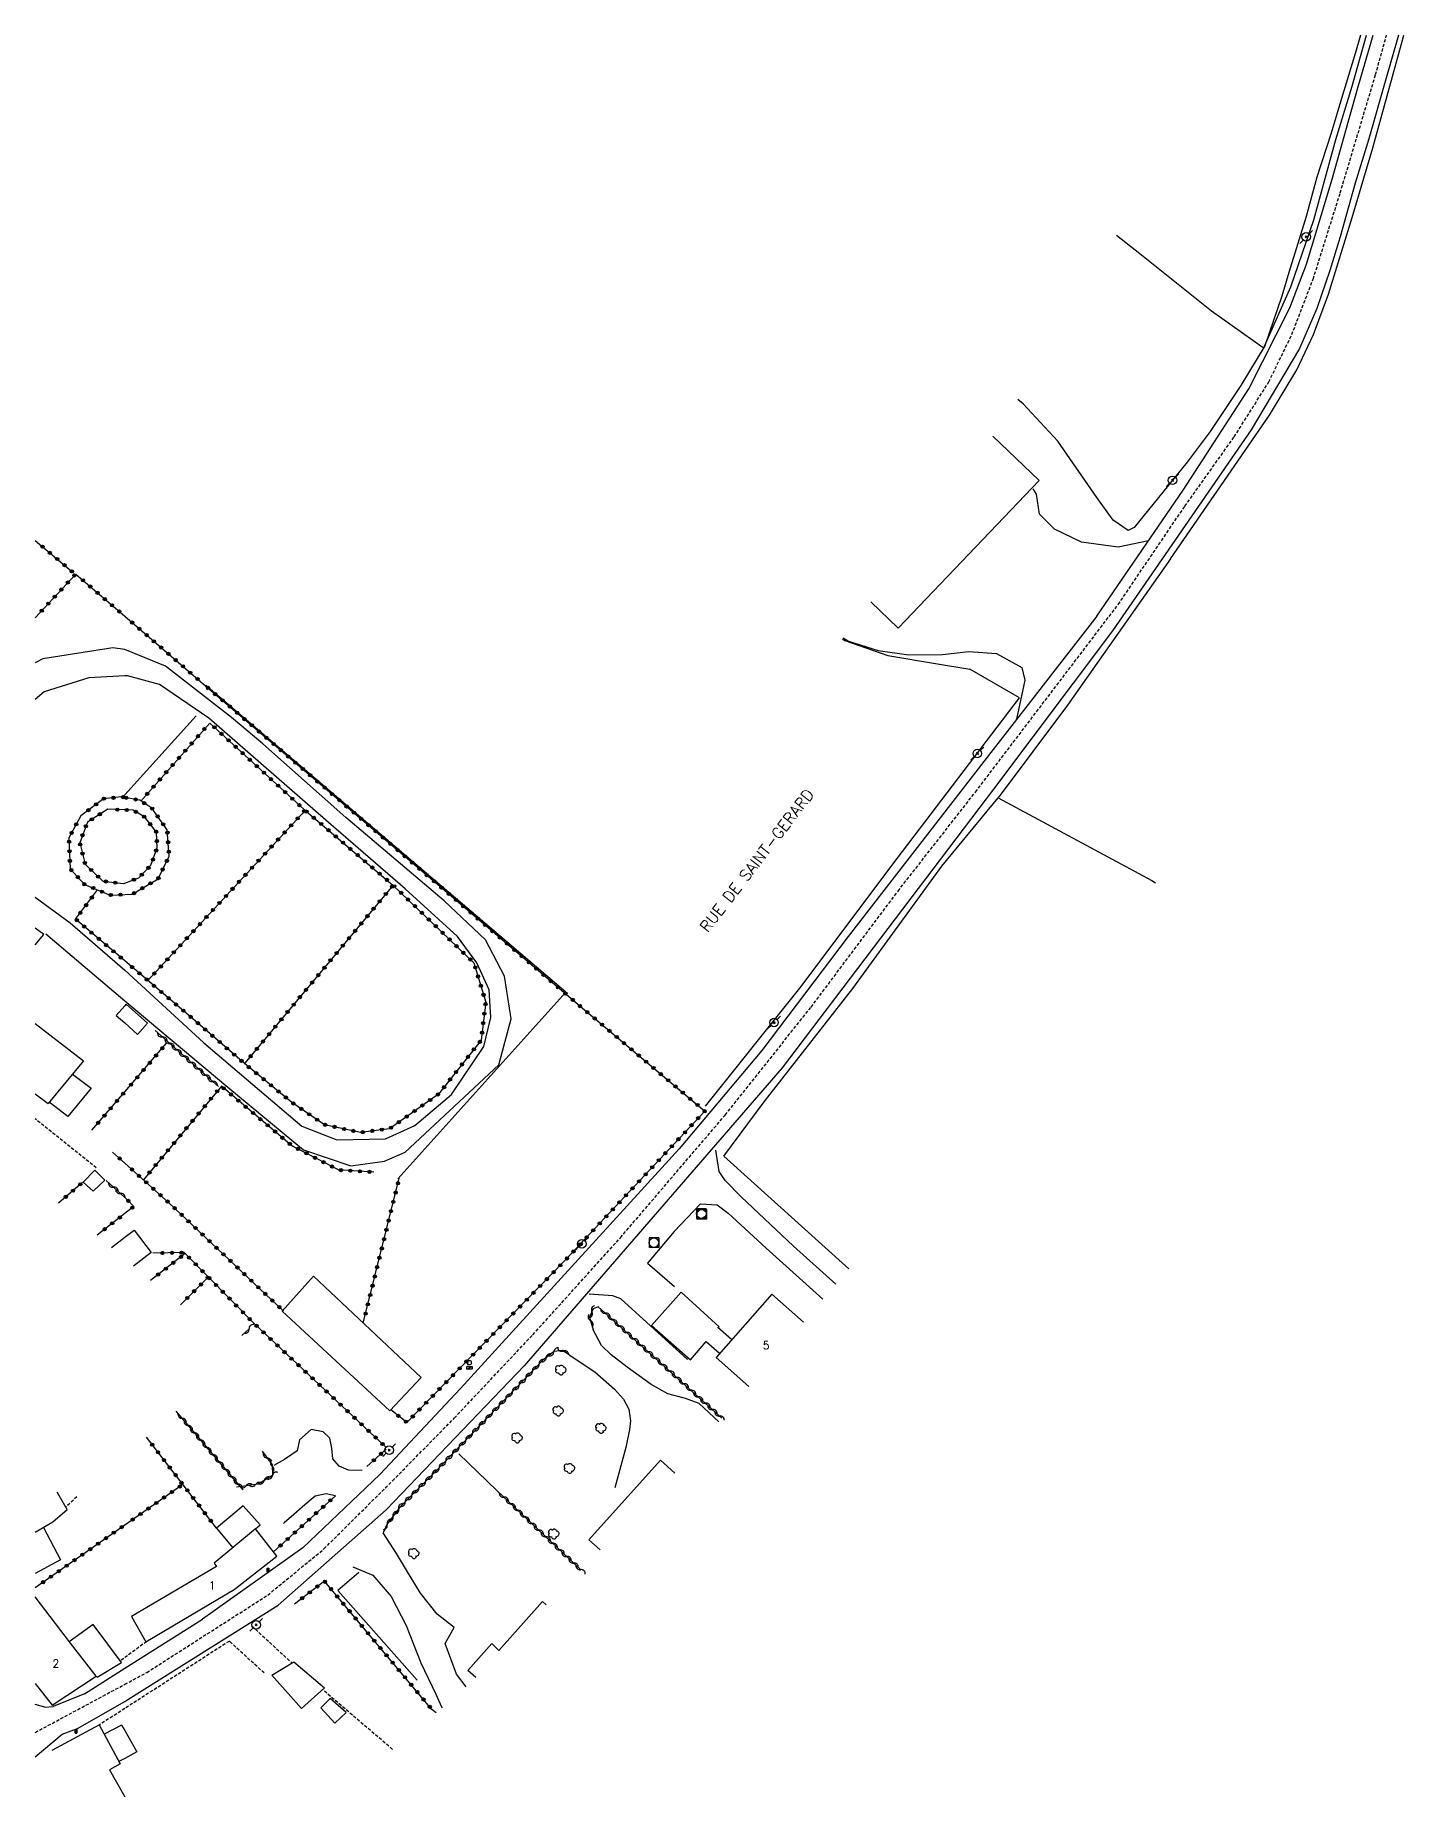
# Model space of a CAD drawing. Header units: millimetres. Extents: x 175000 to 176000, y 112000 to 113000.
# Drawn here: x 175000 to 175213.9, y 112724.8 to 113000 of the extents above; entities that cross this region are included whole.
import ezdxf
from ezdxf.enums import TextEntityAlignment as Align

# ---------------------------------------------------------------- set-up
doc = ezdxf.new("R2010")
doc.units = ezdxf.units.MM
doc.linetypes.add('DASHED', pattern=[0.75, 0.5, -0.25])
doc.layers.get('0').update_dxf_attribs({"linetype": 'CONTINUOUS'})
for name, color, linetype in [('W0001', 6, 'DASHED'), ('W0008', 7, 'CONTINUOUS'), ('W0017', 7, 'CONTINUOUS'), ('W0071', 7, 'CONTINUOUS'), ('W0101', 7, 'CONTINUOUS'), ('W0104', 1, 'CONTINUOUS'), ('W0112', 1, 'DASHED'), ('W0211', 2, 'CONTINUOUS'), ('W0214', 2, 'CONTINUOUS'), ('W0300', 7, 'CONTINUOUS'), ('W0303', 7, 'CONTINUOUS'), ('W0310', 3, 'CONTINUOUS'), ('W0323', 7, 'CONTINUOUS'), ('W0330', 7, 'CONTINUOUS'), ('W0333', 7, 'CONTINUOUS'), ('W0401', 7, 'CONTINUOUS'), ('W0420', 7, 'CONTINUOUS'), ('W0438', 7, 'CONTINUOUS'), ('W0473', 7, 'CONTINUOUS'), ('W0989', 7, 'CONTINUOUS'), ('W0991', 7, 'CONTINUOUS')]:
    doc.layers.add(name, color=color, linetype=linetype)
doc.styles.get("Standard").update_dxf_attribs({"font": 'romans.shx', "width": 0.85})

# ---------------------------------------------------------------- blocks, each defined once
blk = doc.blocks.new('T473')
for p, q in [((-0.166667, 0.166667), (0.166667, -0.166667)), ((-0.166667, -0.166667), (0.166667, 0.166667)), ((0.500001, 0.500001), (1.000002, 1.000002)), ((-1.000002, -1.000002), (-0.500001, -0.500001))]:
    blk.add_line(p, q)
blk.add_ellipse((0, 0), major_axis=(0.471405, 0.471405), ratio=1, start_param=5.4977871438, end_param=11.780972451)
blk = doc.blocks.new('T420')
for p, q in [((0.75, 0.75), (-0.75, 0.75)), ((-0.75, 0.75), (-0.75, -0.75)), ((0.75, 0.75), (0.75, -0.75)), ((0.75, -0.75), (-0.75, -0.75))]:
    blk.add_line(p, q)
blk.add_ellipse((0, 0), major_axis=(-0.53, 0.53), ratio=1, start_param=3.926991, end_param=10.210176)
blk = doc.blocks.new('T438')
for p, q in [((-0.4, 0.2), (0.4, 0.2)), ((-0.4, -0.2), (-0.4, 0.2)), ((0.15, 1.1), (-0.3, 1.1)), ((-0.3, 1.1), (-0.3, 0.5)), ((-0.3, 0.5), (0.15, 0.5)), ((0.3, 0.65), (0.3, 0.95)), ((0.4, 0.2), (0.4, -0.2))]:
    blk.add_line(p, q)
at = {"flags": 128}
for points in [[(-0.4, -0.2), (0.4, 0.2)], [(0.4, -0.2), (-0.4, -0.2)]]:
    blk.add_lwpolyline(points, dxfattribs=at)
for centre, major_axis, start_param, end_param in [((0.15, 0.95), (0.106, -0.106), 0.785398, 2.356194), ((0.15, 0.65), (0.106, 0.106), 3.926991, 5.497787)]:
    blk.add_ellipse(centre, major_axis=major_axis, ratio=1, start_param=start_param, end_param=end_param)
blk = doc.blocks.new('T300')
for p, q in [((-0.8, 0.51), (-0.86, 0.34)), ((-0.86, 0.34), (-0.86, 0.17)), ((-0.86, 0.17), (-0.74, 0.06)), ((-0.69, 0.63), (-0.8, 0.51)), ((-0.8, -0.06), (-0.74, 0.06)), ((-0.74, 0.06), (-0.69, 0.11)), ((-0.57, 0.69), (-0.69, 0.63)), ((-0.46, 0.69), (-0.57, 0.69)), ((-0.29, 0.63), (-0.46, 0.69)), ((-0.29, 0.63), (-0.17, 0.74)), ((-0.23, 0.57), (-0.29, 0.63)), ((-0.17, 0.74), (-0.06, 0.8)), ((-0.06, 0.8), (0.06, 0.8)), ((0.06, 0.8), (0.23, 0.74)), ((0.23, 0.74), (0.34, 0.63)), ((0.34, 0.63), (0.4, 0.51)), ((0.46, 0.46), (0.34, 0.46)), ((0.4, 0.51), (0.4, 0.46)), ((0.57, 0.4), (0.46, 0.46)), ((0.57, 0.4), (0.69, 0.29)), ((0.69, 0.29), (0.74, 0.17)), ((0.74, 0.06), (0.69, -0.17)), ((0.74, 0.17), (0.74, 0.06)), ((-0.8, -0.17), (-0.8, -0.06)), ((-0.8, -0.23), (-0.8, -0.17)), ((-0.74, -0.34), (-0.8, -0.23)), ((-0.69, -0.4), (-0.74, -0.34)), ((-0.51, -0.46), (-0.69, -0.4)), ((-0.4, -0.46), (-0.51, -0.46)), ((-0.4, -0.46), (-0.34, -0.46)), ((-0.34, -0.46), (-0.34, -0.4)), ((-0.34, -0.51), (-0.34, -0.46)), ((-0.29, -0.63), (-0.34, -0.51)), ((-0.17, -0.74), (-0.29, -0.63)), ((-0.06, -0.8), (-0.17, -0.74)), ((0.06, -0.8), (-0.06, -0.8)), ((0.17, -0.74), (0.06, -0.8)), ((0.23, -0.69), (0.17, -0.74)), ((0.29, -0.46), (0.23, -0.46)), ((0.29, -0.63), (0.23, -0.69)), ((0.46, -0.4), (0.29, -0.46)), ((0.34, -0.51), (0.29, -0.63)), ((0.34, -0.51), (0.34, -0.46)), ((0.57, -0.34), (0.46, -0.4)), ((0.63, -0.29), (0.57, -0.34)), ((0.69, -0.17), (0.63, -0.29))]:
    blk.add_line(p, q)
blk = doc.blocks.new('T401')
for p, q in [((-0.3, 0.3), (0, 0.3)), ((-0.3, -0.25), (-0.3, 0.3)), ((-0.3, 0.15), (0, 0.15)), ((-0.3, 0), (0, 0)), ((0, 0.3), (0, -0.25)), ((-0.3, -0.15), (0, -0.15)), ((-0.3, -0.25), (-0.3, -0.3)), ((-0.3, -0.3), (0, -0.3)), ((0, -0.3), (0, -0.25))]:
    blk.add_line(p, q)
blk = doc.blocks.new('t323o')
at = {"color": 0, "linetype": 'Continuous'}
for radius in [0.25, 0.15]:
    blk.add_circle((0, 0), radius, dxfattribs=at)
blk = doc.blocks.new('t310o')
at = {"color": 0, "linetype": 'Continuous'}
for centre, start, end in [((-0.5, 0.38), 216.8699, 323.1304), ((0.5, -0.37), 36.8699, 143.1303)]:
    blk.add_arc(centre, 0.625, start, end, dxfattribs=at)

msp = doc.modelspace()

# ---------------------------------------------------------------- linework, layer by layer
at = {"layer": 'W0001'}
for points in [[(175014, 112742.38), (175017.42, 112744.22), (175036.35, 112756.32), (175045.13, 112763.54), (175055.83, 112774.16), (175065.49, 112783.96), (175077.77, 112796.99), (175091.46, 112812.15), (175107.84, 112831.31), (175121.26, 112848.17), (175134.85, 112866.3), (175146.95, 112881.77), (175169.27, 112911.08), (175179.67, 112926.42), (175187.39, 112937.26), (175192.8, 112945.84), (175196.39, 112953.24), (175199.73, 112961.91), (175203.96, 112975.37), (175209.48, 112993.84), (175211.2, 113000)], [(175000, 112734.86), (175014, 112742.38)]]:
    msp.add_lwpolyline(points, dxfattribs=at)
at = {"layer": 'W0008'}
for points in [[(175165.94, 112909.24), (175179.39, 112928.95), (175189.67, 112944.76), (175196.07, 112957.43), (175198.68, 112964.26), (175202.68, 112977.49), (175206.7, 112991.78), (175209.09, 113000)], [(175213.08, 113000), (175211.1, 112993.15), (175208.43, 112983.84), (175206.29, 112976.87), (175203.95, 112968.48), (175202.36, 112963.27), (175200.31, 112957.31), (175197.58, 112951.04), (175190.02, 112938.37)], [(175190.02, 112938.37), (175168.35, 112906.96), (175149.75, 112882.22), (175116.75, 112838.69), (175076.42, 112792.15), (175054.86, 112769.65), (175037.96, 112754.72)], [(175165.94, 112909.24), (175148.6, 112887.02), (175127.07, 112859.19), (175113.54, 112841.41), (175100.65, 112826.02), (175066.45, 112788.61), (175053.84, 112775.16), (175041.84, 112763.71), (175026.13, 112752.56)], [(175014.45, 112740), (175037.96, 112754.72)], [(175014, 112744.88), (175026.13, 112752.56)], [(175007.68, 112740.88), (175014, 112744.88)], [(175007.68, 112740.88), (175002.81, 112738.89)], [(175006.62, 112735.5), (175014, 112739.7)], [(175014, 112739.7), (175014.45, 112740)], [(175001.48, 112738.82), (175000, 112739.22)], [(175001.48, 112738.82), (175002.81, 112738.89)], [(175000, 112731.04), (175004.2, 112734.6)], [(175004.2, 112734.6), (175006.62, 112735.5)]]:
    msp.add_lwpolyline(points, dxfattribs=at)
at = {"layer": 'W0017'}
for points in [[(175173.97, 112921.01), (175169.25, 112920.01), (175163.5, 112920.83), (175159.29, 112922.82), (175156.98, 112925.17), (175156.49, 112928.3), (175155.99, 112929.14)], [(175126.27, 112905.85), (175127.11, 112905.33), (175131.75, 112903.86), (175136.53, 112903.21), (175141.79, 112903.28), (175145.9, 112903.71), (175150.26, 112903.39), (175154.22, 112901.21), (175154.69, 112899.25), (175153.37, 112893.13)], [(175125.11, 112804.88), (175118.53, 112810.85), (175110.31, 112818.51), (175107.82, 112821.06), (175106.9, 112822.51), (175106.38, 112825.81)], [(175104, 112817.45), (175106.6, 112817.27), (175108.28, 112815.97), (175114.25, 112810.52), (175123.12, 112802.53)], [(175095.71, 112808.17), (175099.91, 112804.53)], [(175101.95, 112793.12), (175091.55, 112802.62), (175090.25, 112803.09), (175086.59, 112803.34)], [(175106.84, 112783.38), (175103.79, 112786.26), (175101.65, 112787.02), (175098.88, 112787.74), (175096.27, 112789.22), (175092.52, 112791.9), (175090.02, 112793.87), (175088.53, 112795.32), (175087.2, 112797.75)], [(175083.46, 112793.87), (175087.46, 112791.17), (175090.52, 112788.47), (175091.95, 112786.9), (175092.76, 112785.37), (175093.04, 112783.56), (175092.9, 112782.18), (175092.3, 112779.4), (175090.6, 112773.06)], [(175051.1, 112775.78), (175048.96, 112775.83), (175047.5, 112776.46), (175046.51, 112777.59), (175046.35, 112779.26), (175046.07, 112780.83), (175044.98, 112781.81), (175043.15, 112782.19), (175041.33, 112780.59), (175040.96, 112778.83), (175038.98, 112777.48), (175037.31, 112776.57)], [(175046.91, 112771.84), (175045.48, 112772.15), (175043.77, 112771.79), (175042.12, 112770.44), (175039.99, 112768.52), (175038.94, 112767.66), (175038.8, 112767.5)], [(175065.5, 112751.27), (175062.82, 112753.36), (175060.19, 112756.6), (175058.19, 112759.97), (175056.48, 112762.83), (175054.4, 112766.02)], [(175049.62, 112760.73), (175052.78, 112759.42), (175055.63, 112756.1), (175057.96, 112751.57), (175060.26, 112745.71), (175062.62, 112740.86), (175063.5, 112738.84), (175063.6, 112738.7)], [(175067.37, 112741.96), (175065.82, 112743.95), (175064.05, 112748.75), (175064.32, 112749.24), (175065.5, 112751.27)]]:
    msp.add_lwpolyline(points, dxfattribs=at)
at = {"layer": 'W0071'}
for points in [[(175014, 112904.02), (175012.11, 112904.32), (175001.17, 112902.59), (175000, 112901.95)], [(175030.66, 112893.43), (175020.34, 112901.42), (175014, 112904.02)], [(175014, 112899.95), (175008.37, 112899.63), (175001.41, 112897.45), (175000, 112896.22)], [(175027.11, 112893.29), (175019.4, 112898.55), (175014.4, 112899.91), (175014, 112899.95)], [(175014, 112849.17), (175030.12, 112835.65), (175041.93, 112825.89), (175049.31, 112823.4), (175054.61, 112824.11), (175057.82, 112825.53), (175072.47, 112839.17), (175074.39, 112846.35), (175073.35, 112852.99), (175070.37, 112858.68), (175063.92, 112864.75), (175048.55, 112877.77), (175035.58, 112889.29), (175030.66, 112893.43)], [(175014, 112853.92), (175026.34, 112842.57), (175041.67, 112829.57), (175047.12, 112827.42), (175054.74, 112827.61), (175059.34, 112829.69), (175065.06, 112834.53), (175070.12, 112842.01), (175071.2, 112846.55), (175070.93, 112850.88), (175069.04, 112855.1), (175065.99, 112859.21), (175057.81, 112866.64), (175045.83, 112877.01), (175027.11, 112893.29)], [(175000, 112865.35), (175005.48, 112861.36), (175014, 112853.92)], [(175001.67, 112859.62), (175014, 112849.17)]]:
    msp.add_lwpolyline(points, dxfattribs=at)
at = {"layer": 'W0101'}
for points in [[(175000, 112845.63), (175007.55, 112839.8), (175002, 112833.1)], [(175000, 112834.63), (175002, 112833.1)], [(175115.11, 112803.35), (175106.41, 112793.46), (175111.54, 112788.91)], [(175120.06, 112798.93), (175115.11, 112803.35)], [(175088.27, 112763.38), (175086.53, 112764.94), (175097.72, 112777.38), (175099.97, 112775.36)], [(175000, 112766.13), (175002.75, 112767.75), (175004.99, 112769.69), (175003.44, 112772.38)], [(175037.75, 112762.42), (175034.41, 112766.66), (175027.95, 112761.28), (175028.31, 112760.76), (175015.06, 112752.97), (175017.27, 112749.02)], [(175017.27, 112749.02), (175031.1, 112757.18), (175037.75, 112762.42)], [(175009.55, 112743.66), (175005.49, 112748.82), (175000, 112756.05)], [(175068.84, 112743.46), (175067.62, 112744.53), (175071.39, 112748.75), (175072.48, 112747.64), (175079.27, 112755.32), (175079.87, 112754.77)], [(175000, 112742.49), (175002.64, 112739.1), (175009.55, 112743.66)], [(175002.66, 112732.09), (175010.02, 112736.04), (175013.28, 112729.97), (175011.63, 112729.02), (175014, 112724.81)]]:
    msp.add_lwpolyline(points, dxfattribs=at)
at = {"layer": 'W0104'}
for points in [[(175134.88, 112907.39), (175156.9, 112930.45), (175149.66, 112937.37)], [(175130.58, 112911.49), (175134.88, 112907.39)], [(175000, 112857.89), (175001.36, 112859.5), (175000, 112860.52)], [(175014, 112848.37), (175012.67, 112846.88), (175014, 112845.7)], [(175017.56, 112845.65), (175014.23, 112848.63), (175014, 112848.37)], [(175014, 112845.7), (175016.01, 112843.91), (175017.56, 112845.65)], [(175005.82, 112837.72), (175008.77, 112835.5), (175005.09, 112831.08), (175002.18, 112833.33)], [(175011.9, 112810.62), (175014, 112812.23)], [(175014, 112812.23), (175015.46, 112813.35), (175018.14, 112809.86)], [(175018.14, 112809.86), (175015.36, 112807.72)], [(175108.84, 112796.23), (175106.69, 112798.11), (175106.89, 112798.24), (175100.94, 112803.63), (175096.32, 112798.45), (175102.39, 112793.08), (175104.85, 112795.92), (175104.86, 112795.92), (175106.96, 112794.09)], [(175034.41, 112766.66), (175035.16, 112767.27), (175032.51, 112770.27), (175028.32, 112766.78), (175030.87, 112763.72)], [(175001.27, 112766.88), (175003.93, 112761.83), (175000, 112759.7)], [(175009.55, 112743.66), (175009.7, 112743.48), (175013.49, 112745.77), (175009.06, 112751.73), (175005.33, 112749.04)], [(175013.51, 112736.01), (175010.8, 112734.6)], [(175013.51, 112736.01), (175014, 112735.15)], [(175014, 112735.15), (175015.9, 112731.83), (175014, 112730.8)], [(175014, 112730.8), (175013.09, 112730.31)]]:
    msp.add_lwpolyline(points, dxfattribs=at)
for points in [[(175009.32, 112822.68), (175007.48, 112820.83), (175009.05, 112819.43), (175010.9, 112821.14)], [(175055.44, 112785.1), (175038.6, 112800.68), (175043.48, 112806.13), (175060.34, 112790.31)], [(175040.41, 112745.9), (175045.21, 112741.81), (175041.61, 112738.6), (175037, 112743.83)], [(175048.6, 112737.97), (175046.1, 112740.16), (175044.64, 112738.68), (175046.82, 112736.32)]]:
    msp.add_lwpolyline(points, close=True, dxfattribs=at)
at = {"layer": 'W0112'}
for points in [[(175009.54, 112823.05), (175000, 112830.71)], [(175006.51, 112771.69), (175004.79, 112770.04)], [(175033.87, 112751.49), (175040.11, 112745.72)], [(175035.77, 112744.15), (175030.34, 112749.12), (175014, 112738.6)], [(175014, 112746.6), (175017.27, 112749.02)], [(175013.45, 112746.19), (175014, 112746.6)], [(175055.84, 112732.22), (175044.91, 112741.54)], [(175014, 112738.6), (175010.02, 112736.04)]]:
    msp.add_lwpolyline(points, dxfattribs=at)
at = {"layer": 'W0211'}
msp.add_lwpolyline([(175192.14, 112951.45), (175196.24, 112960.72), (175199.83, 112971.18), (175203.25, 112983.69), (175205.8, 112992.02), (175208.08, 113000)], dxfattribs=at)
at = {"layer": 'W0214'}
msp.add_lwpolyline([(175207.14, 113000), (175206.36, 112997.29), (175204.14, 112990.11), (175202.56, 112984.72), (175200.28, 112977.84), (175198.61, 112971.69), (175197.33, 112967.47), (175195.93, 112962.95), (175194.85, 112959.24), (175192.16, 112951.49)], dxfattribs=at)
at = {"layer": 'W0300'}
for points in [[(175082.93, 112850.49), (175026.68, 112898.41)], [(175025.14, 112893.68), (175014, 112881.32)], [(175014, 112881.32), (175013.7, 112881)], [(175056.67, 112821.32), (175082.93, 112850.49)], [(175050.56, 112759.86), (175047.28, 112757.05), (175059.68, 112743.04)]]:
    msp.add_lwpolyline(points, dxfattribs=at)
at = {"layer": 'W0303'}
msp.add_lwpolyline([(175072.15, 112772.65), (175066.23, 112778.4)], dxfattribs=at)
at = {"layer": 'W0310'}
for points in [[(175028.63, 112835.79), (175018.75, 112844.5)], [(175011.1, 112821.06), (175014, 112818.43)], [(175014, 112818.43), (175014.79, 112817.71)], [(175088, 112801.35), (175087.18, 112801.04), (175086.64, 112799.72), (175087.2, 112797.75)], [(175088, 112801.35), (175107.33, 112783.95)], [(175033.44, 112797.93), (175032.31, 112796.89)], [(175083.46, 112793.87), (175082.4, 112794.51), (175081.12, 112794.36), (175079.35, 112793.02), (175062.58, 112775.65), (175057, 112770.07), (175054.97, 112767.33), (175054.4, 112766.02)], [(175021.98, 112785.07), (175032.46, 112772.77)], [(175035.46, 112778.81), (175037.02, 112776.66), (175037.11, 112775.01), (175034.82, 112773.66), (175031.47, 112773.19)], [(175085.25, 112760.28), (175072.15, 112772.65)]]:
    msp.add_lwpolyline(points, dxfattribs=at)
at = {"layer": 'W0323'}
for points in [[(175000, 112921.08), (175005.98, 112916.02)], [(175000, 112909), (175006.33, 112915.83)], [(175006.33, 112915.83), (175014, 112909.23)], [(175014, 112909.23), (175026.27, 112898.67)], [(175026.27, 112898.67), (175085.17, 112848.31), (175104.64, 112831.92), (175082.74, 112808.51), (175058.08, 112783.28), (175055.58, 112785.25)], [(175027.27, 112892.55), (175042.05, 112879.02), (175055.9, 112867.24), (175068.57, 112855.09), (175070.41, 112848.96), (175069.7, 112843.01), (175063.05, 112834.59), (175055.38, 112829.18), (175050.83, 112828.59), (175045.2, 112829.8), (175040.13, 112833.27), (175032.72, 112839.35), (175024.65, 112846.33), (175014, 112855.38)], [(175027.27, 112892.55), (175016.52, 112880.36)], [(175014, 112880.92), (175013.48, 112881.02), (175010.69, 112880.72), (175007.12, 112878.04)], [(175014, 112865.76), (175015.17, 112865.8), (175019.2, 112868.2), (175020.93, 112871.75), (175020.63, 112875.85), (175018.23, 112879.26), (175016.34, 112880.48), (175014, 112880.92)], [(175007.12, 112878.04), (175005.28, 112874.62), (175005.46, 112869.77), (175007.7, 112867.34), (175011.71, 112865.68), (175014, 112865.76)], [(175011.34, 112879.07), (175008.16, 112877.07), (175006.97, 112873.86), (175007.79, 112870.51), (175010.58, 112867.84), (175013.78, 112867.47), (175014, 112867.55)], [(175014, 112878.98), (175011.34, 112879.07)], [(175014, 112867.55), (175016.19, 112868.38), (175018.08, 112870.35), (175019.06, 112873.05), (175018.97, 112875.48), (175017.11, 112877.87), (175015.31, 112878.93), (175014, 112878.98)], [(175042.17, 112878.91), (175017.6, 112852.32)], [(175014, 112855.38), (175006.31, 112861.91), (175009.76, 112866.49)], [(175055.94, 112867.21), (175032.72, 112839.35)], [(175014, 112834.92), (175020.54, 112842.53)], [(175052.9, 112822.39), (175047.4, 112822.73), (175040.12, 112826.51), (175029.09, 112835.8), (175016.9, 112821.2)], [(175008.86, 112828.95), (175014, 112834.92)], [(175012.09, 112825.52), (175014, 112823.8)], [(175014, 112823.8), (175020.89, 112817.62), (175038.82, 112800.68)], [(175007.38, 112820.77), (175003.64, 112817.55)], [(175051.28, 112798.82), (175056.89, 112821.47)], [(175014.43, 112818.04), (175015.4, 112817.01), (175014, 112815.92)], [(175014, 112815.92), (175009.67, 112812.55)], [(175023.44, 112809.66), (175018.03, 112805.47)], [(175054.81, 112779.43), (175034.11, 112798.83), (175023.28, 112809.82), (175018.37, 112809.73)], [(175022.71, 112801.67), (175027.05, 112805.99)], [(175028.32, 112766.78), (175017.37, 112781)], [(175051.81, 112776.38), (175054.87, 112779.11)], [(175023.06, 112773.6), (175014, 112767.26)], [(175037.23, 112763.07), (175046.91, 112771.84)], [(175014, 112767.26), (175000, 112757.47)], [(175062.65, 112737.9), (175062, 112738.46), (175045.19, 112758.49), (175040.53, 112754.92)]]:
    msp.add_lwpolyline(points, dxfattribs=at)
at = {"layer": 'W0330'}
for points in [[(175177.45, 112918.2), (175185.31, 112929.59), (175192.89, 112940.67), (175197.2, 112947.73), (175199.78, 112953.26), (175202.15, 112959.55), (175205.83, 112971.55), (175209.03, 112982.43), (175213.51, 112998.67), (175213.89, 113000)], [(175191.94, 112951.15), (175183.85, 112956.9), (175172.63, 112965.84), (175168.98, 112968.69)], [(175192.15, 112951.5), (175188.42, 112945.26), (175183.62, 112938.09), (175180.06, 112933.28), (175171.73, 112923.11), (175170.84, 112922.62), (175168.48, 112924.24), (175165.9, 112927.78)], [(175165.9, 112927.78), (175159.83, 112936.58), (175154.4, 112942.41), (175153.56, 112943.11)], [(175177.45, 112918.2), (175161.35, 112895.35), (175150.52, 112880.84), (175174.49, 112867.93), (175175.08, 112867.6)], [(175126.17, 112905.72), (175126.52, 112905.47), (175133.27, 112903.1), (175141.01, 112901.82), (175146.07, 112900.98)], [(175104.77, 112832.69), (175119.5, 112851.15), (175134.73, 112871.38), (175153.82, 112896.5), (175146.07, 112900.98)], [(175107.63, 112824.91), (175113.91, 112833.35), (175127.76, 112851.09), (175141.7, 112870.19), (175150.52, 112880.84)], [(175107.63, 112824.91), (175127.17, 112807.29)]]:
    msp.add_lwpolyline(points, dxfattribs=at)
at = {"layer": 'W0333'}
msp.add_lwpolyline([(175104, 112817.45), (175099.85, 112813.12), (175095.71, 112808.17)], dxfattribs=at)

# ---------------------------------------------------------------- block references
at = {"layer": 'W0300'}
for p in [(175082.19, 112791.45), (175081.78, 112785.06), (175075.35, 112780.87), (175088.45, 112782.37), (175083.54, 112776.1), (175081.09, 112765.85), (175059.2, 112762.8)]:
    msp.add_blockref('T300', p, dxfattribs=at)
at = {"layer": 'W0310'}
for p, rotation in [((175019.88, 112843.51), 138.6035981461607), ((175021, 112842.51), 138.6035981461607), ((175022.13, 112841.52), 138.6035981461607), ((175023.25, 112840.53), 138.6035981461607), ((175024.38, 112839.54), 138.6035981461607), ((175025.5, 112838.55), 138.6035981461607), ((175026.63, 112837.55), 138.6035981461607), ((175027.75, 112836.56), 138.6035981461607), ((175012.21, 112820.05), 317.7982487925833), ((175013.32, 112819.04), 317.7982487925833), ((175086.79, 112799.19), 285.8648597173346), ((175087, 112800.6), 247.6395159530158), ((175089.12, 112800.35), 318.0015960756132), ((175090.23, 112799.35), 318.0015960756132), ((175033.41, 112797.9), 222.5974568602972), ((175091.35, 112798.34), 318.0015960756132), ((175092.46, 112797.34), 318.0015960756132), ((175081.04, 112794.31), 217.22165496409), ((175082.5, 112794.45), 148.7827940648629), ((175093.58, 112796.34), 318.0015960756132), ((175094.69, 112795.33), 318.0015960756132), ((175095.81, 112794.33), 318.0015960756132), ((175077.7, 112791.31), 226.0116186379325), ((175078.74, 112792.39), 226.0116186379325), ((175079.85, 112793.4), 217.22165496409), ((175096.92, 112793.32), 318.0015960756132), ((175098.04, 112792.32), 318.0015960756132), ((175099.15, 112791.32), 318.0015960756132), ((175074.57, 112788.07), 226.0116186379325), ((175075.62, 112789.15), 226.0116186379325), ((175076.66, 112790.23), 226.0116186379325), ((175100.27, 112790.31), 318.0015960756132), ((175101.38, 112789.31), 318.0015960756132), ((175102.49, 112788.31), 318.0015960756132), ((175072.49, 112785.91), 226.0116186379325), ((175073.53, 112786.99), 226.0116186379325), ((175103.61, 112787.3), 318.0015960756132), ((175104.72, 112786.3), 318.0015960756132), ((175022.96, 112783.93), 310.4197505716787), ((175023.93, 112782.79), 310.4197505716787), ((175069.36, 112782.68), 226.0116186379325), ((175070.41, 112783.76), 226.0116186379325), ((175071.45, 112784.84), 226.0116186379325), ((175105.84, 112785.3), 318.0015960756132), ((175106.95, 112784.29), 318.0015960756132), ((175024.9, 112781.65), 310.4197505716787), ((175025.87, 112780.5), 310.4197505716787), ((175067.28, 112780.52), 226.0116186379325), ((175068.32, 112781.6), 226.0116186379325), ((175026.85, 112779.36), 310.4197505716787), ((175027.82, 112778.22), 310.4197505716787), ((175028.79, 112777.08), 310.4197505716787), ((175036.25, 112777.72), 305.9145521555924), ((175064.16, 112777.28), 226.0116186379325), ((175065.2, 112778.36), 226.0116186379325), ((175066.24, 112779.44), 226.0116186379325), ((175029.76, 112775.94), 310.4197505716787), ((175030.74, 112774.79), 310.4197505716787), ((175037.07, 112774.99), 210.5631451537909), ((175037.03, 112776.47), 273.1145948487845), ((175062.06, 112775.13), 224.9845827128696), ((175063.11, 112776.2), 226.0116186379325), ((175031.71, 112773.65), 310.4197505716787), ((175032.96, 112773.4), 188.0128451483305), ((175034.44, 112773.61), 188.0128451483305), ((175035.78, 112774.23), 210.5631451537909), ((175058.88, 112771.95), 224.9845827128696), ((175059.94, 112773.01), 224.9845827128696), ((175061, 112774.07), 224.9845827128696), ((175073.25, 112771.62), 136.6395406857719), ((175056.8, 112769.8), 233.4891189956081), ((175057.82, 112770.89), 224.9845827128696), ((175074.34, 112770.59), 136.6395406857719), ((175075.43, 112769.56), 136.6395406857719), ((175055.01, 112767.38), 233.4891189956081), ((175055.9, 112768.59), 233.4891189956081), ((175076.52, 112768.53), 136.6395406857719), ((175077.61, 112767.5), 136.6395406857719), ((175078.7, 112766.47), 136.6395406857719), ((175079.79, 112765.44), 136.6395406857719), ((175080.88, 112764.41), 136.6395406857719), ((175081.97, 112763.38), 136.6395406857719), ((175083.06, 112762.35), 136.6395406857719), ((175084.15, 112761.32), 136.6395406857719), ((175085.24, 112760.29), 136.6395406857719)]:
    msp.add_blockref('t310o', p, dxfattribs=dict(at, rotation=rotation))
at = {"layer": 'W0323'}
for p, rotation in [((175001.15, 112920.11), 319.7946950639701), ((175002.29, 112919.14), 319.7946950639701), ((175003.44, 112918.18), 319.7946950639701), ((175004.58, 112917.21), 319.7946950639701), ((175005.73, 112916.24), 319.7946950639701), ((175006.12, 112915.6), 47.18027510849728), ((175004.08, 112913.4), 47.18027510849728), ((175005.1, 112914.5), 47.18027510849728), ((175007.47, 112914.85), 319.2916873985978), ((175008.6, 112913.87), 319.2916873985978), ((175009.74, 112912.89), 319.2916873985978), ((175001.02, 112910.1), 47.18027510849728), ((175002.04, 112911.2), 47.18027510849728), ((175003.06, 112912.3), 47.18027510849728), ((175010.88, 112911.91), 319.2916873985978), ((175012.01, 112910.94), 319.2916873985978), ((175013.15, 112909.96), 319.2916873985978), ((175015.14, 112908.25), 319.2916873986355), ((175016.27, 112907.27), 319.2916873986355), ((175017.41, 112906.29), 319.2916873986355), ((175018.55, 112905.31), 319.2916873986355), ((175019.69, 112904.34), 319.2916873986355), ((175020.82, 112903.36), 319.2916873986355), ((175021.96, 112902.38), 319.2916873986355), ((175023.1, 112901.4), 319.2916873986355), ((175024.23, 112900.42), 319.2916873986355), ((175025.37, 112899.44), 319.2916873986355), ((175027, 112898.04), 319.4708808934032), ((175028.14, 112897.07), 319.4708808934032), ((175029.28, 112896.1), 319.4708808934032), ((175030.42, 112895.12), 319.4708808934032), ((175031.56, 112894.15), 319.4708808934032), ((175032.7, 112893.17), 319.4708808934032), ((175025.44, 112890.49), 228.5965464999745), ((175026.44, 112891.61), 228.5965464999745), ((175028.01, 112891.88), 317.5218695346065), ((175029.11, 112890.86), 317.5218695346065), ((175033.84, 112892.2), 319.4708808934032), ((175034.98, 112891.22), 319.4708808934032), ((175023.46, 112888.24), 228.5965464999745), ((175024.45, 112889.36), 228.5965464999745), ((175030.22, 112889.85), 317.5218695346065), ((175031.32, 112888.84), 317.5218695346065), ((175032.43, 112887.83), 317.5218695346065), ((175036.12, 112890.25), 319.4708808934032), ((175037.26, 112889.27), 319.4708808934032), ((175038.4, 112888.3), 319.4708808934032), ((175021.48, 112885.99), 228.5965464999745), ((175022.47, 112887.11), 228.5965464999745), ((175033.54, 112886.81), 317.5218695346065), ((175034.64, 112885.8), 317.5218695346065), ((175039.54, 112887.32), 319.4708808934032), ((175040.68, 112886.35), 319.4708808934032), ((175041.82, 112885.37), 319.4708808934032), ((175018.5, 112882.61), 228.5965464999745), ((175019.49, 112883.74), 228.5965464999745), ((175020.48, 112884.86), 228.5965464999745), ((175035.75, 112884.79), 317.5218695346065), ((175036.86, 112883.77), 317.5218695346065), ((175037.96, 112882.76), 317.5218695346065), ((175042.96, 112884.4), 319.4708808934032), ((175044.1, 112883.42), 319.4708808934032), ((175045.24, 112882.45), 319.4708808934032), ((175009.52, 112879.84), 216.8981259579133), ((175010.73, 112880.73), 185.9854446371476), ((175012.22, 112880.88), 185.9854446371476), ((175013.71, 112880.97), 169.3103526528371), ((175014.21, 112880.88), 169.3103526524395), ((175015.69, 112880.6), 169.3103526524395), ((175017.04, 112880.02), 147.1313210665893), ((175017.51, 112881.49), 228.5965464999745), ((175039.07, 112881.75), 317.5218695346065), ((175040.18, 112880.73), 317.5218695346065), ((175041.28, 112879.72), 317.5218695346065), ((175046.38, 112881.47), 319.4708808934032), ((175047.52, 112880.5), 319.4708808934032), ((175048.66, 112879.52), 319.4708808934032), ((175006.41, 112876.72), 241.700242992465), ((175008.32, 112878.94), 216.8981259579133), ((175008.84, 112877.5), 212.1057486571249), ((175010.11, 112878.3), 212.1057486571249), ((175012.84, 112879.02), 178.1249579128086), ((175014.3, 112878.97), 178.1249579132054), ((175015.73, 112878.68), 149.3833158179721), ((175017.03, 112877.92), 149.3833158179721), ((175017.97, 112876.76), 127.9165565499117), ((175018.28, 112879.18), 125.1641398878132), ((175019.14, 112877.96), 125.1641398878132), ((175020.01, 112876.73), 125.1641398878132), ((175041.02, 112877.66), 227.2598398629822), ((175042.03, 112878.76), 227.2598398629822), ((175042.4, 112878.72), 319.6365436504942), ((175043.54, 112877.75), 319.6365436504942), ((175044.69, 112876.78), 319.6365436504942), ((175049.8, 112878.55), 319.4708808934032), ((175050.94, 112877.57), 319.4708808934032), ((175005.3, 112874.01), 272.2062247352014), ((175005.7, 112875.4), 241.700242992465), ((175007.39, 112875.02), 249.5948617346517), ((175007.92, 112876.42), 249.5948617346517), ((175018.89, 112875.58), 127.9165565499117), ((175019.02, 112874.11), 92.07485565680109), ((175020.66, 112875.43), 94.24670480195856), ((175037.96, 112874.36), 227.2598398629822), ((175038.98, 112875.46), 227.2598398629822), ((175040, 112876.56), 227.2598398629822), ((175045.83, 112875.81), 319.6365436504942), ((175046.97, 112874.84), 319.6365436504942), ((175052.08, 112876.6), 319.4708808934032), ((175053.22, 112875.63), 319.4708808934032), ((175054.36, 112874.65), 319.4708808934032), ((175005.36, 112872.51), 272.2062247352014), ((175007.03, 112873.6), 283.847454075797), ((175007.39, 112872.15), 283.847454075797), ((175018.4, 112871.22), 70.19887601752544), ((175018.9, 112872.63), 70.19887601752544), ((175020.77, 112873.93), 94.24670480195856), ((175020.88, 112872.44), 94.24670480195856), ((175035.93, 112872.15), 227.2598398629822), ((175036.94, 112873.25), 227.2598398629822), ((175048.11, 112873.86), 319.6365436504942), ((175049.26, 112872.89), 319.6365436504942), ((175050.4, 112871.92), 319.6365436504942), ((175055.5, 112873.68), 319.4708808934032), ((175056.64, 112872.7), 319.4708808934032), ((175057.78, 112871.73), 319.4708808934032), ((175005.42, 112871.01), 272.2062247352014), ((175005.64, 112869.58), 312.6524212754647), ((175006.66, 112868.48), 312.6524212754647), ((175007.75, 112870.69), 283.847454075797), ((175008.74, 112869.6), 316.3234294612921), ((175009.83, 112868.56), 316.3234294612921), ((175016.65, 112868.86), 46.11340827627667), ((175017.69, 112869.94), 46.11340827627667), ((175019.92, 112869.68), 63.95286266661408), ((175020.58, 112871.02), 63.95286266661408), ((175032.87, 112868.85), 227.2598398629822), ((175033.89, 112869.95), 227.2598398629822), ((175034.91, 112871.05), 227.2598398629822), ((175051.54, 112870.95), 319.6365436504942), ((175052.69, 112869.98), 319.6365436504942), ((175053.83, 112869.01), 319.6365436504942), ((175058.92, 112870.75), 319.4708808934032), ((175060.06, 112869.78), 319.4708808934032), ((175061.2, 112868.8), 319.4708808934032), ((175007.67, 112867.37), 312.6524212754647), ((175009.05, 112866.78), 337.4399448497989), ((175010.43, 112866.21), 337.4399448497989), ((175011.03, 112867.79), 353.3609038238031), ((175012.52, 112867.62), 353.3609038238031), ((175015.4, 112868.08), 20.71487428578578), ((175015.45, 112865.97), 30.70169343073319), ((175016.74, 112866.74), 30.70169343073319), ((175018.03, 112867.5), 30.70169343073319), ((175019.26, 112868.33), 63.95286266661408), ((175030.84, 112866.64), 227.2598398629822), ((175031.85, 112867.75), 227.2598398629822), ((175054.8, 112865.85), 230.1974625491882), ((175054.97, 112868.04), 319.6365436504942), ((175055.76, 112867), 230.1974625491882), ((175056.1, 112867.05), 316.1677268052786), ((175057.19, 112866.01), 316.1677268052786), ((175062.34, 112867.83), 319.4708808934032), ((175063.49, 112866.85), 319.4708808934032), ((175064.63, 112865.88), 319.4708808934032), ((175007.05, 112862.9), 52.95617034298973), ((175007.95, 112864.09), 52.95617034298973), ((175008.86, 112865.29), 52.95617034298973), ((175011.83, 112865.68), 2.123551965171682), ((175013.33, 112865.73), 2.123551965171682), ((175027.78, 112863.34), 227.2598398629822), ((175028.8, 112864.44), 227.2598398629822), ((175029.82, 112865.54), 227.2598398629822), ((175052.88, 112863.55), 230.1974625491882), ((175053.84, 112864.7), 230.1974625491882), ((175058.27, 112864.97), 316.1677268052786), ((175059.35, 112863.94), 316.1677268052786), ((175060.43, 112862.9), 316.1677268052786), ((175065.77, 112864.9), 319.4708808934032), ((175066.91, 112863.93), 319.4708808934032), ((175068.05, 112862.95), 319.4708808934032), ((175006.51, 112861.74), 139.6677485604285), ((175007.65, 112860.77), 139.6677485604285), ((175025.75, 112861.14), 227.2598398629822), ((175026.76, 112862.24), 227.2598398629822), ((175050.96, 112861.24), 230.1974625491882), ((175051.92, 112862.39), 230.1974625491882), ((175061.51, 112861.86), 316.1677268052786), ((175062.6, 112860.82), 316.1677268052786), ((175069.19, 112861.98), 319.4708808934032), ((175070.33, 112861), 319.4708808934032), ((175008.8, 112859.8), 139.6677485604285), ((175009.94, 112858.83), 139.6677485604285), ((175011.09, 112857.86), 139.6677485604285), ((175022.69, 112857.83), 227.2598398629822), ((175023.71, 112858.93), 227.2598398629822), ((175024.73, 112860.03), 227.2598398629822), ((175048.08, 112857.78), 230.1974625491882), ((175049.04, 112858.94), 230.1974625491882), ((175050, 112860.09), 230.1974625491882), ((175063.68, 112859.78), 316.1677268052786), ((175064.76, 112858.74), 316.1677268052786), ((175065.84, 112857.7), 316.1677268052786), ((175071.47, 112860.03), 319.4708808934032), ((175072.61, 112859.05), 319.4708808934032), ((175073.75, 112858.08), 319.4708808934032), ((175012.23, 112856.88), 139.6677485604285), ((175013.37, 112855.91), 139.6677485604285), ((175020.66, 112855.63), 227.2598398629822), ((175021.67, 112856.73), 227.2598398629822), ((175046.16, 112855.48), 230.1974625491882), ((175047.12, 112856.63), 230.1974625491882), ((175066.92, 112856.66), 316.1677268052786), ((175068.01, 112855.62), 316.1677268052786), ((175074.89, 112857.11), 319.4708808934032), ((175076.03, 112856.13), 319.4708808934032), ((175077.17, 112855.16), 319.4708808934032), ((175015.14, 112854.41), 139.6677485603824), ((175016.29, 112853.44), 139.6677485603824), ((175017.43, 112852.47), 139.6677485603824), ((175018.62, 112853.42), 227.2598398629822), ((175019.64, 112854.53), 227.2598398629822), ((175043.28, 112852.02), 230.1974625491882), ((175044.24, 112853.17), 230.1974625491882), ((175045.2, 112854.33), 230.1974625491882), ((175068.78, 112854.39), 286.7138421031918), ((175069.21, 112852.96), 286.7138421031918), ((175078.31, 112854.18), 319.4708808934032), ((175079.45, 112853.21), 319.4708808934032), ((175080.59, 112852.23), 319.4708808934032), ((175018.57, 112851.5), 139.6677485603824), ((175019.72, 112850.53), 139.6677485603824), ((175020.86, 112849.56), 139.6677485603824), ((175041.36, 112849.72), 230.1974625491882), ((175042.32, 112850.87), 230.1974625491882), ((175069.64, 112851.52), 286.7138421031918), ((175070.07, 112850.08), 286.7138421031918), ((175081.73, 112851.26), 319.4708808934032), ((175082.87, 112850.28), 319.4708808934032), ((175084.01, 112849.31), 319.4708808934032), ((175022, 112848.58), 139.6677485603824), ((175023.15, 112847.61), 139.6677485603824), ((175024.29, 112846.64), 139.6677485603824), ((175039.44, 112847.41), 230.1974625491882), ((175040.4, 112848.56), 230.1974625491882), ((175070.19, 112847.15), 263.2114771122365), ((175070.37, 112848.64), 263.2114771122365), ((175085.15, 112848.33), 319.4708808934032), ((175086.29, 112847.37), 319.9154063284602), ((175087.44, 112846.4), 319.9154063284602), ((175025.43, 112845.66), 139.0742535085371), ((175026.56, 112844.68), 139.0742535085371), ((175027.69, 112843.7), 139.0742535085371), ((175036.56, 112843.95), 230.1974625491882), ((175037.52, 112845.11), 230.1974625491882), ((175038.48, 112846.26), 230.1974625491882), ((175069.84, 112844.17), 263.2114771122365), ((175070.01, 112845.66), 263.2114771122365), ((175088.59, 112845.43), 319.9154063284602), ((175089.74, 112844.47), 319.9154063284602), ((175019.87, 112841.75), 49.32619753473919), ((175028.83, 112842.72), 139.0742535085371), ((175029.96, 112841.73), 139.0742535085371), ((175034.64, 112841.65), 230.1974625491882), ((175035.6, 112842.8), 230.1974625491882), ((175068.56, 112841.57), 231.7082913224672), ((175069.49, 112842.75), 231.7082913224672), ((175090.89, 112843.5), 319.9154063284602), ((175092.03, 112842.54), 319.9154063284602), ((175093.18, 112841.57), 319.9154063284602), ((175016.93, 112838.34), 49.32619753473919), ((175017.91, 112839.47), 49.32619753473919), ((175018.89, 112840.61), 49.32619753473919), ((175031.09, 112840.75), 139.0742535085371), ((175032.23, 112839.77), 139.0742535085371), ((175033.38, 112838.8), 140.6550870275576), ((175033.68, 112840.5), 230.1974625491882), ((175066.7, 112839.22), 231.7082913224672), ((175067.63, 112840.39), 231.7082913224672), ((175094.33, 112840.61), 319.9154063284602), ((175095.48, 112839.64), 319.9154063284602), ((175096.62, 112838.67), 319.9154063284602), ((175014.98, 112836.06), 49.32619753473919), ((175015.96, 112837.2), 49.32619753473919), ((175029.46, 112835.49), 139.8942939463072), ((175034.54, 112837.85), 140.6550870275576), ((175035.7, 112836.9), 140.6550870275576), ((175036.86, 112835.95), 140.6550870275576), ((175063.91, 112835.68), 231.7082913224672), ((175064.84, 112836.86), 231.7082913224672), ((175065.77, 112838.04), 231.7082913224672), ((175097.77, 112837.71), 319.9154063284602), ((175098.92, 112836.74), 319.9154063284602), ((175100.07, 112835.78), 319.9154063284602), ((175012.78, 112833.5), 49.32619753469491), ((175013.75, 112834.64), 49.32619753469491), ((175026.51, 112832.71), 230.1589495003581), ((175027.47, 112833.86), 230.1589495003581), ((175028.44, 112835.02), 230.1589495003581), ((175030.6, 112834.53), 139.8942939463072), ((175031.75, 112833.56), 139.8942939463072), ((175038.02, 112835), 140.6550870275576), ((175039.18, 112834.05), 140.6550870275576), ((175040.35, 112833.12), 145.6787990764412), ((175060.51, 112832.8), 215.1935396952601), ((175061.74, 112833.67), 215.1935396952601), ((175062.96, 112834.53), 215.1935396952601), ((175101.21, 112834.81), 319.9154063284602), ((175102.36, 112833.84), 319.9154063284602), ((175103.51, 112832.88), 319.9154063284602), ((175009.84, 112830.08), 49.32619753469491), ((175010.82, 112831.22), 49.32619753469491), ((175011.8, 112832.36), 49.32619753469491), ((175024.59, 112830.41), 230.1589495003581), ((175025.55, 112831.56), 230.1589495003581), ((175032.9, 112832.59), 139.8942939463072), ((175034.05, 112831.63), 139.8942939463072), ((175035.19, 112830.66), 139.8942939463072), ((175041.59, 112832.27), 145.6787990764412), ((175042.83, 112831.43), 145.6787990764412), ((175044.07, 112830.58), 145.6787990764412), ((175056.83, 112830.21), 215.1935396952601), ((175058.06, 112831.07), 215.1935396952601), ((175059.29, 112831.94), 215.1935396952601), ((175103.61, 112830.82), 226.9057007988582), ((175104.63, 112831.91), 226.9057007988582), ((175022.67, 112828.11), 230.1589495003581), ((175023.63, 112829.26), 230.1589495003581), ((175036.34, 112829.7), 139.8942939463072), ((175037.49, 112828.73), 139.8942939463072), ((175038.63, 112827.76), 139.8942939463072), ((175045.32, 112829.78), 167.8113667981021), ((175046.79, 112829.46), 167.8113667981021), ((175048.26, 112829.14), 167.8113667981021), ((175049.72, 112828.83), 167.8113667981021), ((175051.19, 112828.64), 187.4561484731961), ((175052.68, 112828.83), 187.4561484731961), ((175054.17, 112829.03), 187.4561484731961), ((175055.61, 112829.34), 215.1935396952601), ((175100.53, 112827.53), 226.9057007988582), ((175101.56, 112828.62), 226.9057007988582), ((175102.58, 112829.72), 226.9057007988582), ((175013.2, 112824.52), 318.063553852323), ((175019.79, 112824.65), 230.1589495003581), ((175020.75, 112825.8), 230.1589495003581), ((175021.71, 112826.95), 230.1589495003581), ((175039.78, 112826.8), 139.8942939463072), ((175041.06, 112826.02), 152.5917357619068), ((175042.39, 112825.33), 152.5917357619068), ((175043.72, 112824.64), 152.5917357619068), ((175098.48, 112825.34), 226.9057007988582), ((175099.51, 112826.43), 226.9057007988582), ((175015.12, 112822.8), 318.0635538522124), ((175016.23, 112821.8), 318.0635538522124), ((175017.86, 112822.35), 230.1589495003581), ((175018.83, 112823.5), 230.1589495003581), ((175045.05, 112823.95), 152.5917357619068), ((175046.39, 112823.26), 152.5917357619068), ((175047.76, 112822.71), 176.4171730383165), ((175049.25, 112822.62), 176.4171730383165), ((175050.75, 112822.52), 176.4171730383165), ((175052.25, 112822.43), 176.4171730383165), ((175095.41, 112822.05), 226.9057007988582), ((175096.43, 112823.15), 226.9057007988582), ((175097.46, 112824.24), 226.9057007988582), ((175005.91, 112819.5), 220.7168900307962), ((175007.05, 112820.48), 220.7168900307962), ((175017.35, 112820.8), 318.0635538522124), ((175018.46, 112819.79), 318.0635538522124), ((175056.33, 112819.2), 76.06559494283717), ((175056.69, 112820.66), 76.06559494283717), ((175093.36, 112819.86), 226.9057007988582), ((175094.38, 112820.96), 226.9057007988582), ((175004.77, 112818.52), 220.7168900307962), ((175014.56, 112817.9), 313.5901925764395), ((175015.18, 112816.84), 217.8950396284213), ((175019.58, 112818.79), 318.0635538522124), ((175020.69, 112817.79), 318.0635538522124), ((175021.79, 112816.76), 316.6281323291703), ((175055.61, 112816.29), 76.06559494283717), ((175055.97, 112817.75), 76.06559494283717), ((175090.28, 112816.58), 226.9057007988582), ((175091.31, 112817.67), 226.9057007988582), ((175092.33, 112818.77), 226.9057007988582), ((175010.85, 112813.47), 217.895039628226), ((175012.04, 112814.39), 217.895039628226), ((175013.22, 112815.32), 217.895039628226), ((175022.88, 112815.73), 316.6281323291703), ((175023.97, 112814.7), 316.6281323291703), ((175025.06, 112813.67), 316.6281323291703), ((175055.25, 112814.83), 76.06559494283717), ((175088.23, 112814.39), 226.9057007988582), ((175089.26, 112815.48), 226.9057007988582), ((175026.15, 112812.64), 316.6281323291703), ((175027.24, 112811.61), 316.6281323291703), ((175054.53, 112811.92), 76.06559494283717), ((175054.89, 112813.38), 76.06559494283717), ((175085.16, 112811.1), 226.9057007988582), ((175086.18, 112812.19), 226.9057007988582), ((175087.21, 112813.29), 226.9057007988582), ((175019.87, 112809.76), 181.026361822928), ((175021.37, 112809.78), 181.026361822928), ((175021.59, 112808.23), 217.7643091975752), ((175022.78, 112809.15), 217.7643091975752), ((175022.87, 112809.81), 181.026361822928), ((175024.04, 112809.04), 134.6009888345876), ((175025.09, 112807.98), 134.6009888345876), ((175028.33, 112810.58), 316.6281323291703), ((175029.42, 112809.55), 316.6281323291703), ((175030.51, 112808.52), 316.6281323291703), ((175053.8, 112809.01), 76.06559494283717), ((175054.17, 112810.47), 76.06559494283717), ((175083.11, 112808.91), 226.9057007988582), ((175084.13, 112810), 226.9057007988582), ((175019.22, 112806.39), 217.7643091975752), ((175020.41, 112807.31), 217.7643091975752), ((175026.15, 112806.91), 134.6009888345876), ((175026.96, 112805.91), 44.86494259412601), ((175027.2, 112805.84), 134.6009888345876), ((175031.6, 112807.49), 316.6281323291703), ((175032.69, 112806.46), 316.6281323291703), ((175033.78, 112805.43), 316.6281323291703), ((175053.08, 112806.1), 76.06559494283717), ((175053.44, 112807.56), 76.06559494283717), ((175079.97, 112805.68), 225.6604970995782), ((175081.02, 112806.75), 225.6604970995782), ((175082.07, 112807.83), 225.6604970995782), ((175023.77, 112802.73), 44.86494259412601), ((175024.83, 112803.79), 44.86494259412601), ((175025.9, 112804.85), 44.86494259412601), ((175028.25, 112804.77), 134.6009888345876), ((175029.31, 112803.7), 134.6009888345876), ((175030.36, 112802.64), 134.6009888345876), ((175034.87, 112804.4), 316.6281323291703), ((175035.96, 112803.37), 316.6281323291703), ((175052.36, 112803.19), 76.06559494283717), ((175052.72, 112804.64), 76.06559494283717), ((175076.83, 112802.46), 225.6604970995782), ((175077.88, 112803.54), 225.6604970995782), ((175078.92, 112804.61), 225.6604970995782), ((175031.41, 112801.57), 134.6009888345876), ((175032.47, 112800.5), 134.6009888345876), ((175037.05, 112802.34), 316.6281323291703), ((175038.15, 112801.31), 316.6281323291703), ((175051.64, 112800.28), 76.06559494283717), ((175052, 112801.73), 76.06559494283717), ((175074.73, 112800.32), 225.6604970995782), ((175075.78, 112801.39), 225.6604970995782), ((175033.52, 112799.43), 134.6009888345876), ((175034.59, 112798.38), 136.851386359995), ((175035.69, 112797.36), 136.851386359995), ((175071.59, 112797.1), 225.6604970995782), ((175072.63, 112798.17), 225.6604970995782), ((175073.68, 112799.24), 225.6604970995782), ((175036.78, 112796.33), 136.851386359995), ((175037.87, 112795.31), 136.851386359995), ((175038.97, 112794.28), 136.851386359995), ((175069.49, 112794.95), 225.6604970995782), ((175070.54, 112796.03), 225.6604970995782), ((175040.06, 112793.25), 136.851386359995), ((175041.16, 112792.23), 136.851386359995), ((175066.34, 112791.74), 225.6604970995782), ((175067.39, 112792.81), 225.6604970995782), ((175068.44, 112793.88), 225.6604970995782), ((175042.25, 112791.2), 136.851386359995), ((175043.35, 112790.18), 136.851386359995), ((175044.44, 112789.15), 136.851386359995), ((175064.25, 112789.59), 225.6604970995782), ((175065.3, 112790.66), 225.6604970995782), ((175045.54, 112788.12), 136.851386359995), ((175046.63, 112787.1), 136.851386359995), ((175047.72, 112786.07), 136.851386359995), ((175061.1, 112786.37), 225.6604970995782), ((175062.15, 112787.44), 225.6604970995782), ((175063.2, 112788.52), 225.6604970995782), ((175048.82, 112785.05), 136.851386359995), ((175049.91, 112784.02), 136.851386359995), ((175056.76, 112784.32), 141.8913120067762), ((175057.94, 112783.4), 141.8913120067762), ((175059.01, 112784.23), 225.6604970995782), ((175060.05, 112785.3), 225.6604970995782), ((175051.01, 112783), 136.851386359995), ((175052.1, 112781.97), 136.851386359995), ((175053.2, 112780.94), 136.851386359995), ((175018.29, 112779.81), 127.5973384754291), ((175019.2, 112778.62), 127.5973384754291), ((175054.05, 112778.37), 41.66366329775069), ((175054.29, 112779.92), 136.851386359995), ((175020.12, 112777.43), 127.5973384754291), ((175021.03, 112776.24), 127.5973384754291), ((175021.95, 112775.06), 127.5973384754291), ((175052.93, 112777.37), 41.66366329775069), ((175021.37, 112772.42), 214.9822344122354), ((175022.6, 112773.28), 214.9822344122354), ((175022.86, 112773.87), 127.5973384754291), ((175023.78, 112772.68), 127.5973384754291), ((175017.69, 112769.84), 214.9822344122354), ((175018.92, 112770.7), 214.9822344122354), ((175020.14, 112771.56), 214.9822344122354), ((175024.69, 112771.49), 127.5973384754291), ((175025.61, 112770.3), 127.5973384754291), ((175045.01, 112770.12), 42.18363016133157), ((175046.13, 112771.13), 42.18363016133157), ((175013.52, 112766.93), 214.9822344122058), ((175015.23, 112768.12), 214.9822344122354), ((175016.46, 112768.98), 214.9822344122354), ((175026.52, 112769.11), 127.5973384754291), ((175027.44, 112767.93), 127.5973384754291), ((175041.68, 112767.1), 42.18363016133157), ((175042.79, 112768.11), 42.18363016133157), ((175043.9, 112769.12), 42.18363016133157), ((175009.83, 112764.35), 214.9822344122058), ((175011.06, 112765.21), 214.9822344122058), ((175012.29, 112766.07), 214.9822344122058), ((175038.35, 112764.08), 42.18363016133157), ((175039.46, 112765.09), 42.18363016133157), ((175040.57, 112766.09), 42.18363016133157), ((175006.14, 112761.77), 214.9822344122058), ((175007.37, 112762.63), 214.9822344122058), ((175008.6, 112763.49), 214.9822344122058), ((175001.23, 112758.33), 214.9822344122058), ((175002.46, 112759.19), 214.9822344122058), ((175003.69, 112760.05), 214.9822344122058), ((175004.92, 112760.91), 214.9822344122058), ((175045.27, 112758.4), 129.9946292836586), ((175041.72, 112755.83), 217.4960454410003), ((175042.91, 112756.74), 217.4960454410003), ((175044.1, 112757.66), 217.4960454410003), ((175046.23, 112757.25), 129.9946292836586), ((175047.2, 112756.1), 129.9946292836586), ((175048.16, 112754.95), 129.9946292836586), ((175049.13, 112753.8), 129.9946292836586), ((175050.09, 112752.65), 129.9946292836586), ((175051.05, 112751.5), 129.9946292836586), ((175052.02, 112750.35), 129.9946292836586), ((175052.98, 112749.2), 129.9946292836586), ((175053.95, 112748.05), 129.9946292836586), ((175054.91, 112746.9), 129.9946292836586), ((175055.87, 112745.76), 129.9946292836586), ((175056.84, 112744.61), 129.9946292836586), ((175057.8, 112743.46), 129.9946292836586), ((175058.77, 112742.31), 129.9946292836586), ((175059.73, 112741.16), 129.9946292836586), ((175060.69, 112740.01), 129.9946292836586), ((175061.66, 112738.86), 129.9946292836586)]:
    msp.add_blockref('t323o', p, dxfattribs=dict(at, rotation=rotation))
at = {"layer": 'W0401'}
for p in [(175036.53, 112760.22), (175006.52, 112735.03)]:
    msp.add_blockref('T401', p, dxfattribs=at)
at = {"layer": 'W0420'}
for p in [(175104.1, 112815.92), (175104.17, 112815.79), (175096.69, 112811.37)]:
    msp.add_blockref('T420', p, dxfattribs=at)
at = {"layer": 'W0438'}
msp.add_blockref('T438', (175067.87, 112791.83), dxfattribs=at)
at = {"layer": 'W0473'}
for p in [(175198.65, 112968.49), (175177.74, 112930.47), (175147.24, 112887.8), (175115.47, 112845.76), (175085.43, 112811.2), (175055.32, 112778.96), (175034.54, 112751.68)]:
    msp.add_blockref('T473', p, dxfattribs=at)

# ---------------------------------------------------------------- texts
at = {"layer": 'W0989'}
msp.add_text('RUE DE SAINT-GERARD', height=1.75, rotation=52.3332, dxfattribs=at).set_placement((175112.78, 112871.08), align=Align.MIDDLE_CENTER)
at = {"layer": 'W0991'}
for s, p in [('5', (175114.25, 112795.34)), ('1', (175027.64, 112757.84)), ('2', (175003.21, 112745.63))]:
    msp.add_text(s, height=1.25, dxfattribs=at).set_placement(p, align=Align.MIDDLE_CENTER)

doc.saveas('drawing.dxf')
